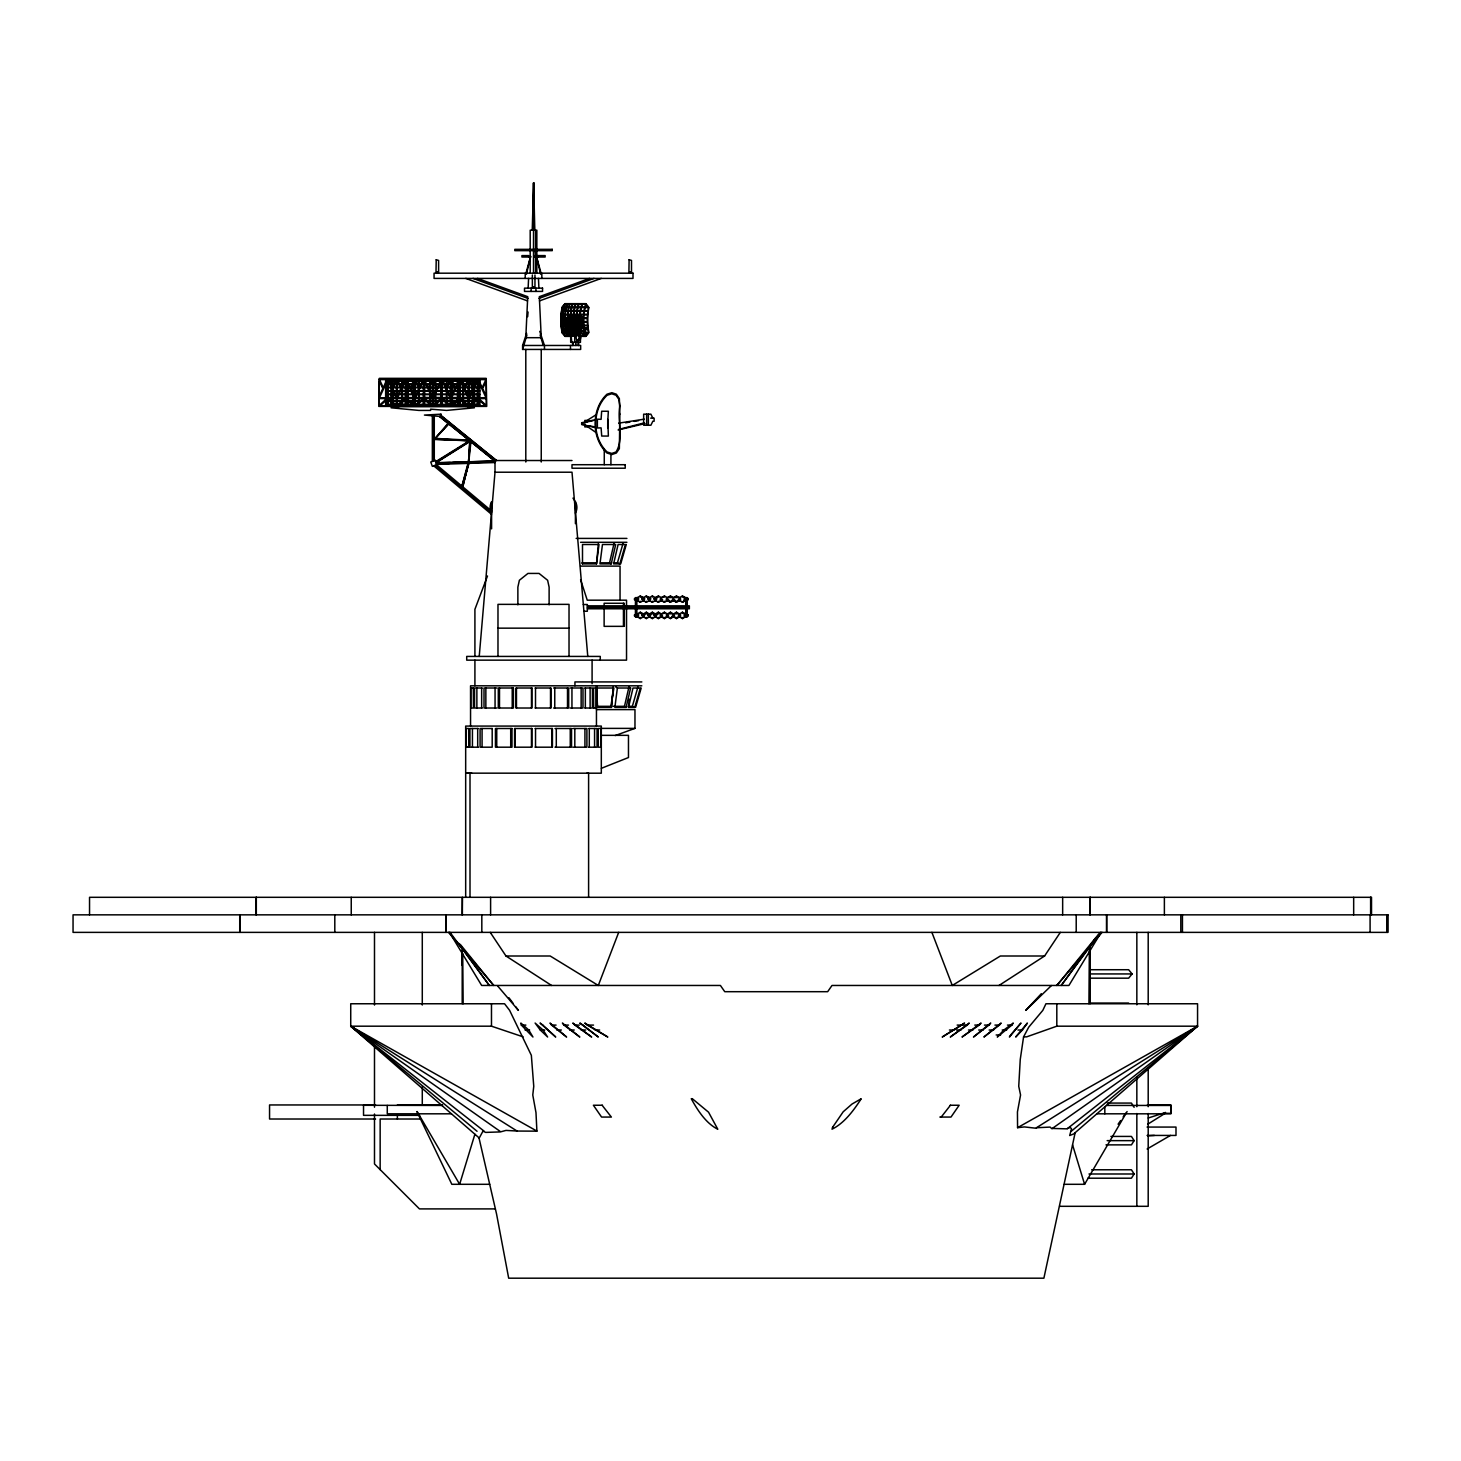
<?xml version="1.0" encoding="UTF-8"?>
<svg xmlns="http://www.w3.org/2000/svg" width="1461" height="1461" viewBox="0 0 1461 1461"><rect width="100%" height="100%" fill="white"/><g stroke="black" fill="none" stroke-linecap="round" stroke-linejoin="round"><path stroke-width="1.5" d="M374.491 1114.013L374.491 1163.96L419.453 1208.904L495.37 1208.904M374.491 1107.201L374.491 1045.893M374.491 1005.04L374.491 932.374M380.152 1169.622L380.152 1119.016L420.731 1119.016M422.284 1005.04L422.284 932.374M468.451 461.895L470.643 440.145L470.022 441.441L470.679 440.218L433.661 438.337C435.214 440.966 432.748 438.647 435.542 438.811M433.807 438.464L434.282 440.017M462.206 965.392L462.206 949.979L462.206 1003.616M465.675 897.31L465.675 726.08L601.311 726.08L601.311 768.34L628.467 757.529L628.467 735.34L601.311 735.34M495.005 462.534L436.784 464.397L449.477 463.447M525.796 462.005L525.796 349.435M541.246 462.005L541.246 349.435M607.721 427.854L607.721 419.344M648.355 425.224L648.355 414.175M1088.938 1003.762L1089.34 949.979M1090.235 1003.67L1090.235 947.97M1136.841 1206.311L1136.841 1113.501M1136.841 1106.707L1136.841 1077.268M1136.841 1004.821L1136.841 932.374M1148.2 1113.501L1148.2 1206.311L1059.609 1206.311M1148.2 1106.707L1148.2 1068.21M1148.2 1004.821L1148.2 932.374M534.817 230.199L533.63 182.808L533.521 249.338M570.539 322.132L570.52 325.2L568.055 325.2L567.745 323.338L568.968 323.447L569.114 325.346L567.872 325.255M570.995 325.2L570.995 322.132L573.516 322.132L573.516 325.2M573.972 325.2L573.972 322.132L576.492 322.132L576.529 325.2L578.319 325.365L578.191 323.465L576.474 323.502L576.638 325.401L571.068 325.401L570.904 323.52L572.438 323.52L572.639 325.401M435.78 461.639L470.369 440.145C472.067 442.646 466.899 439.396 471.045 440.583L468.707 462.516M532.9 221.177L533.63 182.808L534.324 230.199M532.242 230.199L533.63 182.808M433.807 439.286L470.643 440.674L433.533 438.757M528.133 288.146L528.59 278.412M469.036 440.985C472.122 441.021 468.652 439.706 470.826 441.752M523.129 1036.853L491.48 1026.188L350.731 1026.188L517.066 1131.051L536.899 1131.161L535.986 1112.643L532.772 1095.001L533.758 1086.308L531.347 1055.317L509.615 1010.355L504.556 1003.762L350.731 1003.762L350.731 1026.188L479.245 1138.009L482.952 1131.179L485.709 1132.403L500.319 1131.928L505.999 1130.412L517.011 1131.015M527.658 316.727L528.042 311.997M479.226 656.427L495.005 472.213L495.005 460.525L572 460.525M495.005 460.617L469.711 440.126L470.917 440.619L469.985 440.528L468.524 462.114L469.785 440.4M628.504 707.398L632.997 688.021L640.338 688.021L634.75 707.398L628.504 707.398L629.344 699.216M568.165 316.489L566.959 318.133M581.405 316.489L581.222 318.242L582.939 318.133M595.924 562.814L581.916 562.814L582.501 563.891L596.508 563.891L598.407 543.437M596.508 563.891L599.01 544.515L582.501 544.515L582.501 563.891M611.428 707.398L613.328 686.944L611.428 707.398L597.421 707.398L596.837 686.944L597.421 707.398M615.72 686.944L617.382 688.021L614.88 707.398L626.112 707.398L630.604 688.021L628.96 686.944L624.468 706.32L626.112 707.398M470.387 440.857L433.57 439.286M1023.577 1036.853L1020.253 1059.462L1018.737 1086.308L1020.563 1095.001L1017.44 1111.967L1017.568 1127.673L1024.417 1126.924L1035.721 1128.202L1197.563 1026.188L1197.563 1003.762L1045.948 1003.762L1042.825 1010.355L1028.727 1027.174L1023.577 1036.853L1026.663 1036.853L1056.814 1026.188L1197.563 1026.188L1073.744 1133.919L1069.689 1135.526L1071.534 1128.75L1070.109 1127.381L1067.498 1128.549M434.045 439.031L435.816 439.085L434.538 438.483M572.84 318.553L573.242 316.471L574.812 316.471L574.392 318.553M571.214 316.434L570.794 318.516L569.48 318.443L569.936 316.361L571.397 316.252A29.494 4.2 -5.8 0 0 576.949 316.252L581.222 316.087L583.286 318.315L583.176 322.936A29.494 16.929 -90 0 0 583.852 329.602L584.875 333.893L583.249 336.103L581.168 336.176M477.528 278.412L527.731 296.693L525.796 337.692L541.246 337.692L539.328 296.693L589.532 278.412M1075.15 1132.713L1043.884 1278.192L508.684 1278.192L496.539 1213.927L478.971 1137.79M575.488 342.331L578.666 339.116L579.396 335.774L570.685 335.318L570.685 342.331L580.455 342.331L580.455 337.071M577.205 342.331L580.401 339.116L581.131 335.774M611.209 563.891L599.978 563.891L602.462 544.515L615.702 544.515L611.209 563.891L609.547 562.814L614.04 543.437M526.435 274.248L530.635 256.296L525.96 273.317M461.658 487.152L468.671 462.808L462.461 487.883L461.658 487.152L468.05 463.082M469.054 463.064L461.95 487.901M468.671 462.808L462.717 487.262M469.091 461.731L468.524 462.114M613.291 562.814L617.437 562.814L623.043 543.437M619.829 563.891L625.436 544.515L618.094 544.515L613.602 563.891L619.829 563.891L617.437 562.814M620.688 563.891L626.276 544.515M628.193 706.32L632.357 706.32L637.946 686.944M635.59 707.398L641.196 688.021M522.6 349.435L522.6 345.472L580.656 345.472L580.656 349.435L522.6 349.435L526.928 334.953M474.898 1134.229L459.631 1184.305L417.134 1111.565M522.6 345.472L526.617 333.364M487.499 575.981L474.916 609.31L474.916 656.427M618.679 932.374L598.298 985.463L550.194 956.005L505.981 956.005L490.239 932.374M462.461 487.883L462.79 486.823M387.019 379.604L383.275 387.585L379.349 379.276M405.007 379.604L401.264 387.585L397.538 379.604M413.993 379.604L410.267 387.585L406.523 379.604M422.996 379.604L419.252 387.585L415.527 379.604M431.981 379.604L428.256 387.585L424.512 379.604M440.985 379.604L437.241 387.585L433.515 379.604M449.97 379.604L446.244 387.585L442.5 379.604M467.958 379.604L464.214 387.585L460.489 379.604M476.943 379.604L473.218 387.585L469.492 379.604M485.947 379.604L482.203 387.585L478.477 379.604M396.022 379.604L392.279 387.585L388.553 379.604M458.973 379.604L455.229 387.585L451.504 379.604M1064.247 1184.305L1084.592 1184.305L1127.088 1111.565M1101.101 932.374L1068.922 985.463L832.003 985.463L827.675 991.69L724.747 991.69L720.419 985.463L481.655 985.463L449.477 932.374M1110.89 1136.421L1131.435 1136.421L1134.12 1140.639L1131.435 1144.876L1105.995 1144.876M1091.641 1169.768L1131.435 1169.768L1134.12 1173.987L1131.435 1178.205L1087.952 1178.205M1011.907 1025.092L1013.258 1023.047L1003.871 1030.023L997.279 1037.018L1011.907 1025.092L1007.451 1025.092M999.014 985.463L1044.578 956.005L1060.321 932.374M578.629 335.062L581.496 330.843L580.364 327.392L582.227 331.008L578.976 335.774L582.373 335.774L585.624 331.008L583.761 327.392L584.911 330.843L582.044 335.062M1118.085 1124.203L1120.624 1120.55M1123.162 1116.898L1125.7 1113.245M1095.787 937.871L1061.234 985.463L1100.553 932.374M941.213 1117.062L950.454 1105.246M1022.408 1030.023L1027.393 1023.047L1015.687 1037.018L1022.408 1030.023L1017.952 1030.023M1098.672 934.145L1056.833 985.463L1102.051 932.374M1132.092 973.939L1128.641 978.176L1090.235 978.176L1090.235 969.72L1128.641 969.72L1132.092 973.939L1090.235 973.939M999.379 1025.092L1001.114 1023.047L983.929 1037.018L999.379 1025.092L994.923 1025.092M979.308 1025.019L981.043 1023.047L962.032 1037.018L979.308 1025.019L974.779 1025.092M988.933 1025.092L990.722 1023.047L973.464 1037.018L988.933 1025.092L984.477 1025.092M434.447 440.017L435.013 438.665L434.282 439.377M433.241 440.656L448.271 423.16L449.111 423.672L433.241 440.656L448.874 423.233L440.565 416.495L467.995 438.738M436.108 462.534L470.698 440.583L468.926 441.021M1041.328 993.699L1025.75 1010.355L1051.427 985.554M967.292 1025.092L969.227 1023.047L950.289 1037.018L967.292 1025.092L962.836 1025.092M635.444 605.84L635.444 597.64L636.85 597.64L636.85 605.84M636.156 598.608L634.531 598.444L634.531 599.85L638.53 599.85M636.85 608.78L636.85 616.999L635.444 616.999L635.444 608.78M636.156 614.844L634.531 614.679L634.531 616.104L638.53 616.104M687.254 605.84L687.254 597.64L685.848 597.64L685.848 605.84M685.848 608.78L685.848 616.999L687.254 616.999L687.254 608.78M1071.242 1131.271L1197.563 1026.188L1017.568 1127.673M961.612 1025.092L964.552 1023.047L942.217 1037.018L961.612 1025.092L957.156 1025.092M593.111 420.64L584.802 422.393L584.802 420.421L587.121 420.421L596.198 414.687M435.926 462.041L470.661 440.528M470.826 440.985L436.163 462.662L495.005 461.055L439.323 416.385M1147.78 1124.185L1165.148 1113.319M1147.122 1148.985L1170.462 1135.434M637.562 597.549L640.32 595.96L643.096 597.549L643.096 600.745L640.32 602.334L637.562 600.745L637.562 597.549L638.53 598.097M637.562 600.745L638.53 600.197M640.32 595.96L640.32 597.056L643.096 597.549M643.589 597.549L646.346 595.96L649.104 597.549L649.104 600.745L646.346 602.334L643.589 600.745L643.589 597.549L644.538 598.097L643.589 600.745M646.346 595.96L646.346 597.056L649.104 597.549M649.597 597.549L652.373 595.96L655.131 597.549L655.131 600.745L652.373 602.334L649.597 600.745L649.597 597.549L650.565 598.097L649.597 600.745M655.131 597.549L654.181 598.097L655.131 600.745M655.624 597.549L658.381 595.96L661.157 597.549L661.157 600.745L658.381 602.334L655.624 600.745L655.624 597.549L658.381 597.056L658.381 595.96M655.624 600.745L656.592 598.097M660.189 598.097L661.157 597.549M661.65 597.549L664.408 595.96L667.166 597.549L667.166 600.745L664.408 602.334L661.65 600.745L661.65 597.549L664.408 597.056L664.408 595.96M637.562 613.803L640.32 612.196L643.096 613.803L643.096 616.98L640.32 618.587L637.562 616.98L637.562 613.803L638.53 614.35M661.65 600.745L662.6 600.197M666.216 598.097L667.166 597.549M667.659 597.549L670.435 595.96L673.192 597.549L673.192 600.745L670.435 602.334L667.659 600.745L667.659 597.549L673.192 597.549M637.562 616.98L638.53 616.432M640.32 612.196L640.32 613.31L643.096 613.803M643.589 613.803L646.346 612.196L649.104 613.803L649.104 616.98L646.346 618.587L643.589 616.98L643.589 613.803L649.104 613.803M667.659 600.745L668.627 600.197L670.435 602.334M673.685 597.549L676.461 595.96L679.219 597.549L679.219 600.745L676.461 602.334L673.685 600.745L673.685 597.549L679.219 597.549M643.589 616.98L644.538 614.35M670.435 601.238L673.192 600.745M649.597 613.803L652.373 612.196L655.131 613.803L655.131 616.98L652.373 618.587L649.597 616.98L649.597 613.803L655.131 613.803M673.685 600.745L674.653 600.197L676.461 602.334M679.712 597.549L682.47 595.96L685.246 597.549L685.246 600.745L682.47 602.334L679.712 600.745L679.712 597.549L680.662 598.097M649.597 616.98L650.565 614.35M676.461 601.238L679.219 600.745M655.624 613.803L658.381 612.196L661.157 613.803L661.157 616.98L658.381 618.587L655.624 616.98L655.624 613.803L661.157 613.803M679.712 600.745L680.662 600.197M685.246 597.549L682.47 597.056L682.47 595.96M655.624 616.98L656.592 614.35M661.65 613.803L664.408 612.196L667.166 613.803L667.166 616.98L664.408 618.587L661.65 616.98L661.65 613.803L664.408 613.31L664.408 612.196M661.65 616.98L662.6 616.432M666.216 614.35L667.166 613.803M667.659 613.803L670.435 612.196L673.192 613.803L673.192 616.98L670.435 618.587L667.659 616.98L667.659 613.803L673.192 613.803M667.659 616.98L668.627 616.432M673.685 613.803L676.461 612.196L679.219 613.803L679.219 616.98L676.461 618.587L673.685 616.98L673.685 613.803L679.219 613.803M673.685 616.98L674.653 616.432M679.712 613.803L682.47 612.196L685.246 613.803L685.246 616.98L682.47 618.587L679.712 616.98L679.712 613.803L680.662 614.35M679.712 616.98L680.662 616.432M685.246 613.803L682.47 613.31L682.47 612.196M435.816 461.749L436.839 461.749M469.255 440.619L470.698 440.966M467.922 463.484L469.018 463.155M539.036 298.428L594.006 278.412M539.511 300.893L601.256 278.412M615.227 735.559L634.969 728.382L634.969 709.608L596.453 709.608M535.292 251.529L535.657 255.602M1148.218 1118.012L1165.531 1112.478L1163.887 1113.319L1170.937 1113.319L1170.937 1104.954L1147.36 1104.954M645.013 423.58L618.113 429.972M618.66 429.424L644.283 422.886M595.449 427.562L581.661 424.439L581.661 422.759L595.449 419.636M570.995 328.762L573.735 328.78M625.6 422.795L629.91 422.083M634.22 421.371L638.53 420.658M618.66 423.16L644.283 419.161M583.341 327.611L581.168 327.794L581.441 329.656M582.683 333.857L584.71 333.711L584.272 331.903M584.546 334.058L582.829 334.167L583.341 335.701M581.642 332.14L579.688 332.268L580.273 334.021M1147.652 1135.8L1154.373 1135.434M1036.452 1127.746L1050.112 1127.088L1051.902 1128.732L1197.563 1026.188L1067.096 1128.86L1052.322 1128.44M581.259 336.012L583.085 335.939L582.428 334.204M436.273 462.991L450.262 462.534M452.673 462.443L494.841 460.964M436.474 463.521L495.005 461.457M456.307 463.21L495.005 461.84M586.847 773.198L588.6 773.198L588.6 897.31M534.489 255.602L545.136 255.602L545.136 257.026L534.489 257.026M530.635 257.026L521.924 257.026L521.924 255.602L528.699 255.602L528.699 257.026M568 318.498L570.539 318.498L570.539 321.566M581.405 328.232L577.332 327.392L584.29 328.232L583.45 327.392M563.416 328.853L565.297 328.78M565.681 328.853L567.891 328.78M568.311 328.78L570.758 328.78M577.278 328.853L580.108 328.78M582.227 331.008L585.624 331.008M574.794 332.487L574.264 329.401L576.858 329.401L577.424 332.487L575.652 332.359L576.182 334.149L577.807 334.131L577.278 332.359L570.374 332.286L570.959 334.039L572.292 334.112L571.288 329.401L573.808 329.401L574.337 332.487M562.54 333.035L564.147 333.035L564.731 335.72M577.57 333.035L574.94 333.035L575.652 335.318M578.063 333.035L580.985 333.035M574.447 334.459L576.145 335.318M571.762 342.331L571.087 334.368L572.822 335.318L577.935 334.441L578.739 336.14M575.89 335.829L576.73 341.07L578.446 341.07M582.647 336.121L585.587 336.121L584.838 333.035M582.482 336.395L585.806 336.395L588.783 332.761L587.87 325.493A47.483 27.229 -90 0 1 587.87 314.572L588.783 307.303L585.806 303.669L564.95 303.669L561.974 307.303L561.061 314.572A47.483 27.229 -90 0 0 561.061 325.493L561.974 332.761L564.95 336.395L571.233 336.395L569.078 333.035L571.488 333.035L572.219 335.318M578.666 339.116L580.401 339.116M379.349 378.929L378.783 406.395L391.858 406.395M486.148 378.929L486.714 406.395L473.62 406.395M391.858 379.604L379.349 379.604L379.349 378.344L486.148 378.344L486.148 379.604L473.62 379.604M393.046 379.604L472.451 379.604M391.858 380.189L393.046 380.189M472.451 380.189L473.62 380.189M391.858 380.664L385.631 380.664L385.631 404.66L391.858 404.66M393.046 380.664L405.957 380.664M407.802 380.664L472.451 380.664M473.62 380.664L479.865 380.664L479.865 404.66L473.62 404.66M391.858 380.901L391.858 383.859M393.046 380.901L396.479 380.901M405.866 380.901L402.487 380.901L402.487 383.859L407.564 383.859L407.564 380.901M441.295 380.901L446.372 380.901L446.372 383.859L441.295 383.859M469.018 380.901L472.451 380.901M473.62 380.901L473.62 383.859M479.628 380.901L474.569 380.901L474.569 383.859L479.628 383.859M393.046 383.859L396.479 383.859M469.018 383.859L472.451 383.859M391.858 384.334L391.858 387.275M393.046 384.334L396.479 384.334M441.295 384.334L446.372 384.334L446.372 387.275L441.295 387.275M469.018 384.334L472.451 384.334M473.62 384.334L473.62 387.275M479.628 384.334L474.569 384.334L474.569 387.275L479.628 387.275M393.046 387.275L396.479 387.275M469.018 387.275L472.451 387.275M391.858 387.768L391.858 390.708M393.046 387.768L396.479 387.768M441.295 387.768L446.372 387.768L446.372 390.708L441.295 390.708M469.018 387.768L472.451 387.768M473.62 387.768L473.62 390.708M479.628 387.768L474.569 387.768L474.569 390.708L479.628 390.708M393.046 390.708L396.479 390.708M469.018 390.708L472.451 390.708M391.858 391.183L391.858 394.141M393.046 391.183L396.479 391.183M441.295 391.183L446.372 391.183L446.372 394.141L441.295 394.141M469.018 391.183L472.451 391.183M473.62 391.183L473.62 394.141M479.628 391.183L474.569 391.183L474.569 394.141L479.628 394.141M393.046 394.141L396.479 394.141M469.018 394.141L472.451 394.141M391.858 394.616L391.858 397.556M393.046 394.616L396.479 394.616M441.295 394.616L446.372 394.616L446.372 397.556L433.387 397.776L441.332 380.773L441.332 397.776M468.543 394.616L463.466 394.616L463.466 397.556L468.543 397.556M469.018 394.616L472.451 394.616M473.62 394.616L473.62 397.556M479.628 394.616L474.569 394.616L474.569 397.556L479.628 397.556M393.046 397.556L396.479 397.556L396.369 380.773L392.735 388.553L396.369 396.333M415.271 397.556L418.65 397.556L418.65 394.616L413.591 394.616L413.591 397.556M469.018 397.556L472.451 397.556M391.858 398.031L391.858 400.99M393.046 398.031L396.479 398.031L396.369 405.464L388.827 398.579L396.369 398.579M415.271 398.031L418.65 398.031L418.65 400.99L413.591 400.99L413.591 398.031M440.82 398.031L435.762 398.031L435.762 400.99L440.82 400.99M441.295 398.031L446.372 398.031L446.372 400.99L441.295 400.99M472.451 398.031L469.018 398.031L469.127 405.464L476.651 398.579L469.127 398.579M473.62 398.031L473.62 400.99M479.628 398.031L474.569 398.031L474.569 400.99L479.628 400.99M393.046 400.99L396.479 400.99M469.018 400.99L472.451 400.99M391.858 401.465L391.858 404.423M393.046 401.465L396.479 401.465M441.295 401.465L446.372 401.465L446.372 404.423L441.295 404.423M469.018 401.465L472.451 401.465M473.62 401.465L473.62 404.423M479.628 401.465L474.569 401.465L474.569 404.423L479.628 404.423M393.046 404.423L396.479 404.423M469.018 404.423L472.451 404.423M393.046 404.66L472.451 404.66M391.858 405.318L473.62 405.318M391.858 405.994L388.188 405.994L388.188 399.109L395.712 405.994L393.046 405.994M472.451 405.994L469.766 405.994L477.309 399.109L477.309 405.994L473.62 405.994M393.046 406.395L472.451 406.395M391.858 406.56L391.091 407.802L418.869 410.413L430.63 410.413L430.63 409.171L446.628 410.413L474.405 407.802L473.62 406.56M393.046 406.56L472.451 406.56M398.689 406.98L391.858 406.98L391.858 379.056L393.046 379.056L393.046 406.98M467.922 406.98L473.62 406.98L473.62 379.056L472.451 379.056L472.451 406.98M650.675 418.156L654.126 418.156L654.126 421.243L652.848 421.243L650.894 425.224L643.644 425.224L643.644 414.175L650.894 414.175L652.848 418.156M581.661 422.759L585.204 422.759M581.661 424.439L585.204 424.439M587.121 426.904L584.802 426.904L584.802 424.804L596.198 432.62M495.005 472.213L572 472.213L587.779 656.427M576.164 538.415L626.915 538.415M580.583 542.305L626.915 542.305M600.562 562.814L609.547 562.814M580.583 566.101L620.048 566.101L620.048 600.179M636.85 598.444L638.53 598.444M642.128 598.444L644.538 598.444M648.154 598.444L650.565 598.444M654.181 598.444L656.592 598.444M684.278 598.444L688.222 598.444L688.222 599.85L684.278 599.85M634.531 599.138L635.608 599.138M636.686 599.138L638.53 599.138M642.128 599.138L644.538 599.138M648.154 599.138L650.565 599.138M654.181 599.138L656.592 599.138M684.278 599.138L686.013 599.138M687.09 599.138L688.222 599.138M642.128 599.85L644.538 599.85M648.154 599.85L650.565 599.85M654.181 599.85L656.592 599.85M660.189 599.85L662.6 599.85M666.216 599.85L668.627 599.85M672.243 599.85L674.653 599.85M678.251 599.85L680.662 599.85M583.323 604.507L587.34 604.507L587.34 611.246L583.907 611.246M587.34 605.84L689.355 605.84L689.355 608.78L587.34 608.78M587.34 607.319L689.355 607.319M636.85 614.679L638.53 614.679M642.128 614.679L644.538 614.679M648.154 614.679L650.565 614.679M654.181 614.679L656.592 614.679M684.278 614.679L688.222 614.679L688.222 616.104L684.278 616.104M634.531 615.391L635.608 615.391M636.686 615.391L638.53 615.391M642.128 615.391L644.538 615.391M648.154 615.391L650.565 615.391M654.181 615.391L656.592 615.391M684.278 615.391L686.013 615.391M687.09 615.391L688.222 615.391M642.128 616.104L644.538 616.104M648.154 616.104L650.565 616.104M654.181 616.104L656.592 616.104M662.6 616.104L660.189 615.684M666.216 616.104L668.627 616.104M672.243 616.104L674.653 616.104M678.251 616.104L680.662 615.647M497.982 628.157L569.023 628.157M641.836 681.922L574.94 681.922L574.94 685.812M641.836 685.812L470.552 685.812L470.552 726.08M473.437 688.003L470.862 688.003L470.862 708.019L473.437 708.019L473.309 688.003M482.185 688.003L474.551 688.003L474.551 708.019L482.185 708.019M496.904 688.003L484.011 688.003L484.011 708.019L496.904 708.019M535.11 688.003L550.943 688.003L550.943 708.019L535.11 708.019M553.591 688.003L568.676 688.003L568.676 708.019L553.591 708.019M570.1 688.003L582.976 688.003L582.976 708.019L570.1 708.019M584.802 688.003L592.435 688.003L592.435 708.019L584.802 708.019M597.421 688.021L613.912 688.021L610.844 706.32L596.837 706.32M617.382 688.021L630.604 688.021M613.236 706.32L624.468 706.32M593.55 708.019L596.125 708.019L596.125 688.003L593.55 688.003L593.677 708.019M601.311 728.382L634.969 728.382M478.258 728.509L469.931 728.509L469.931 747.192L478.258 747.192M535.091 728.509L552.422 728.509L552.422 747.192L535.091 747.192M555.016 728.509L571.525 728.509L571.525 747.192L555.016 747.192M572.84 728.509L586.902 728.509L586.902 747.192L572.84 747.192M588.746 728.509L597.056 728.509L597.056 747.192L588.746 747.192M466.004 747.192L468.78 747.192L468.689 728.509L466.004 728.509L466.004 747.192L468.689 747.192M471.775 773.198L465.675 773.161L601.311 773.198L601.311 768.687M1044.578 956.005L1000.365 956.005L952.28 985.463L931.899 932.374M1090.235 1003.05L1128.641 1003.05M521.34 1025.092L532.955 1037.018L528.754 1030.023L520.883 1023.047L521.34 1025.092L525.869 1025.092M551.546 1025.092L566.612 1037.018L550.03 1023.047L551.546 1025.092L556.075 1025.092M563.964 1025.092L579.816 1037.018L562.394 1023.047L563.964 1025.092L568.493 1025.092M574.849 1025.092L591.65 1037.018L572.822 1023.047L574.849 1025.092L579.36 1025.092M587.322 1025.092L607.813 1037.018L584.802 1023.047L587.322 1025.092L593.531 1025.092M525.065 1030.023L529.594 1030.023M540.278 1030.023L547.619 1037.018L543.054 1030.023L535.11 1023.047L540.278 1030.023L544.789 1030.023M556.824 1030.023L561.353 1030.023M569.735 1030.023L574.246 1030.023M581.204 1030.023L585.715 1030.023M595.12 1030.023L599.631 1030.023M949.413 1030.023L953.869 1030.023M956.48 1030.023L960.954 1030.023M968.46 1030.023L972.916 1030.023M978.687 1030.023L983.143 1030.023M989.152 1030.023L993.608 1030.023M1002.191 1030.023L1006.666 1030.023M996.146 1034.972L1000.602 1034.972M1107.292 1103.073L1131.435 1103.073L1134.12 1107.31M375.568 1104.954L269.554 1104.954L269.554 1119.016L375.568 1119.016M397.374 1104.954L442.519 1104.954M602.443 1105.246L593.403 1105.246L601.567 1117.062L611.374 1117.062L602.096 1105.246M950.234 1105.246L959.147 1105.246L951.001 1117.062L939.861 1117.062M442.464 1105.447L363.533 1105.301L363.533 1115.346L419.599 1115.346M1106.47 1105.447L1170.937 1105.447L1170.937 1113.812L1096.864 1113.812M451.431 1113.812L387.275 1113.812L387.275 1105.447M1147.086 1127.07L1175.995 1127.07L1175.995 1135.434L1147.086 1135.434M1107.164 1140.639L1134.12 1140.639M1088.993 1173.987L1134.12 1173.987M489.709 1184.305L451.833 1184.305L416.951 1111.62M574.429 334.971L572.657 334.441L573.077 335.318M572.749 334.953L580.072 335.026M570.831 325.748L569.388 325.712L569.589 327.593L571.014 327.629L570.831 325.748L571.141 327.885M569.9 316.142L568.256 316.087L566.631 318.315L566.704 325.036L567.672 325.219L566.594 323.137A29.494 16.911 90 0 0 567.197 329.602L568.201 333.893L570.283 336.103L573.114 336.267L571.927 336.048L569.699 328.78M567.909 325.584L569.151 325.693L569.333 327.574L566.74 325.383L567.891 327.447M568.128 327.812L569.37 327.921L569.607 329.784L568.384 329.675L568.073 325.766L570.539 325.766L570.685 327.885M568.566 334.058L570.1 335.701M589.112 425.9L595.102 426.886M473.035 278.412L528.024 298.428M465.803 278.412L527.531 300.893M632.357 706.32L634.75 707.398M536.899 1131.088L350.731 1026.188L477.053 1131.271M470.679 440.218L470.113 441.204M685.246 600.745L684.278 600.197L682.47 602.334M666.216 600.197L667.166 600.745M660.189 600.197L661.157 600.745M684.278 616.432L685.246 616.98M678.251 616.432L679.219 616.98M649.104 600.745L648.154 598.097M673.192 616.98L672.243 616.432L670.435 618.587M643.096 600.745L642.128 598.097M666.216 616.432L667.166 616.98M660.189 616.432L661.157 616.98M655.131 616.98L654.181 614.35M649.104 616.98L648.154 614.35M643.096 616.98L642.128 614.35M505.981 956.005L551.564 985.463M499.991 1131.271L350.731 1026.188L484.248 1131.271M436.894 462.991L438.081 463.849M584.4 328.725L583.432 325.766L580.346 325.766L580.565 327.885M440.966 415.435L496.594 460.525M440.966 415.673L496.283 460.525M440.966 416.33L495.48 460.525M439.651 416.422L494.786 461.11M436.547 464.817L491.681 511.076M435.141 465.329L491.535 512.647M433.734 465.84L491.407 514.235M448.527 932.374L493.727 985.463L460.233 944.354M497.799 986.138L518.399 1010.355L515.696 1006.757M508.958 997.772L512.994 1003.159M450.025 932.374L489.344 985.463L458.772 943.349M572.986 498.128L575.415 501.762L575.415 523.659M580.912 336.048L580.054 334.368L578.246 334.441L579.049 336.121M539.766 331.355L544.46 345.472L544.46 349.435M580.583 579.688L587.249 600.179L626.532 600.179L626.532 660.153L466.716 660.153L466.716 656.427L600.27 656.427L600.27 660.153M575.196 335.318L574.465 333.035L571.945 333.035L572.675 335.318M1072.575 1144.894L1084.592 1184.305M572 332.359L572.548 334.131L574.045 334.149L573.516 332.359M540.132 334.953L543.218 345.307M575.378 332.359L575.89 334.149L574.319 334.149L573.808 332.359M572.785 328.78L574.684 335.318M571.525 328.78L573.406 335.318M541.1 273.317L536.424 256.296L540.625 274.248M583.688 329.802L584.163 331.592M583.907 329.401L584.656 332.487M581.496 329.985L581.935 331.793M580.747 329.401L581.387 332.487M574.191 328.78L576.785 328.78M562.978 327.885L562.704 325.766L561.207 325.766L561.663 328.853L563.106 328.78M563.289 327.885L563.033 325.766L564.987 325.766L565.206 327.885M571.324 327.976L571.543 329.839L573.077 329.857L572.895 327.976M574.483 325.401L574.301 323.52L572.73 323.52L572.931 325.401M574.52 325.748L574.721 327.629M572.949 325.748L573.15 327.629M572.675 325.748L572.858 327.629L571.288 327.629L571.105 325.748L578.355 325.712L578.556 327.593L576.858 327.629L576.675 325.748L576.711 327.885M580.017 327.885L579.798 325.766L577.04 325.766L577.205 327.885M565.571 327.885L565.37 325.766L567.635 325.766L567.818 327.885M573.99 325.766L574.136 327.885M573.516 325.766L573.662 327.885M463.155 1003.762L462.717 953.412M538.452 278.412L538.908 288.146M1387.384 914.842L1387.384 932.374M1387.055 914.842L1387.055 932.374M1371.514 914.842L1371.514 897.31L89.541 897.31L89.541 914.842M1370.948 897.31L1370.948 914.842M1370.619 897.31L1370.619 914.842M1370.089 914.842L1370.089 932.374M1353.671 897.31L1353.671 914.842M1182.442 914.842L1182.442 932.374M1180.817 914.842L1180.817 932.374M1164.38 897.31L1164.38 914.842M1106.671 914.842L1106.671 932.374M1106.58 914.842L1106.58 932.374M1104.826 1106.89L1104.826 1113.812M1090.235 897.31L1090.235 914.842M1090.143 897.31L1090.143 914.842M1076.209 914.842L1076.209 932.374M1062.658 897.31L1062.658 914.842M1056.814 1003.762L1056.814 1026.188M686.542 597.64L686.542 605.84M686.542 608.78L686.542 616.999M682.47 617.473L682.47 618.587M676.461 595.96L676.461 597.056M676.461 612.196L676.461 613.31M676.461 617.473L676.461 618.587M670.435 595.96L670.435 597.056M670.435 612.196L670.435 613.31M664.408 601.238L664.408 602.334M664.408 617.473L664.408 618.587M658.381 601.238L658.381 602.334M658.381 612.196L658.381 613.31M658.381 617.473L658.381 618.587M652.373 595.96L652.373 597.056M652.373 601.238L652.373 602.334M652.373 612.196L652.373 613.31M652.373 617.473L652.373 618.587M646.657 414.175L646.657 425.224M646.346 601.238L646.346 602.334M646.346 612.196L646.346 613.31M646.346 617.473L646.346 618.587M640.32 601.238L640.32 602.334M640.32 617.473L640.32 618.587M636.156 597.64L636.156 605.84M636.156 608.78L636.156 616.999M630.787 272.239L630.787 273.189M630.202 272.239L630.202 273.189M629.618 272.239L629.618 273.189M624.322 603.265L624.322 626.349M610.917 453.75L610.917 464.708M604.27 449.367L604.27 464.708M596.453 685.812L596.453 726.08M594.572 728.509L594.572 747.192M592.089 660.153L592.089 683.675M590.116 688.003L590.116 708.019M589.294 728.509L589.294 747.192M587.121 420.421L587.121 421.626M585.35 688.003L585.35 708.019M584.93 728.509L584.93 747.192M581.149 688.003L581.149 708.019M578.574 342.331L578.574 345.472M578.3 342.331L578.3 345.472M575.871 342.331L575.871 345.472M574.721 335.318L574.721 342.331M574.812 728.509L574.812 747.192M573.972 318.498L573.972 321.566L576.492 321.566L576.748 316.453L575.086 316.471L574.684 318.553L576.328 318.516L570.995 318.498L570.995 321.566L573.516 321.566L573.516 318.498M572.858 342.331L572.858 345.472M572.566 342.331L572.566 345.472M571.945 688.003L571.945 708.019M570.484 345.472L570.484 349.435M570.265 728.509L570.265 747.192M569.023 656.427L569.023 604.361L497.982 604.361L497.982 656.427M567.507 688.003L567.507 708.019M556.294 728.509L556.294 747.192M554.76 688.003L554.76 708.019M551.984 728.509L551.984 747.192M550.523 688.003L550.523 708.019M549.117 604.817L549.117 587.139L547.619 580.273L539.054 573.424L527.951 573.424L519.385 580.273L517.87 587.139L517.87 604.817M541.83 273.189L541.83 278.412M538.36 255.602L538.36 257.026M536.844 249.338L536.844 230.199L530.197 230.199L530.197 249.338M536.844 250.653L536.844 273.189M535.913 288.146L535.913 291.415M535.584 230.199L535.584 249.338M535.584 250.653L535.584 273.189M535.511 688.003L535.511 708.019M535.53 728.509L535.53 747.192M534.963 274.997L534.963 286.794L532.352 286.794L532.352 274.997M534.251 286.794L534.251 288.146M533.521 250.653L533.521 273.189M533.649 286.794L533.649 288.146M533.064 286.794L533.064 288.146M531.494 688.003L531.494 708.019M531.475 728.509L531.475 747.192M531.147 288.146L531.147 291.415M530.197 250.653L530.197 273.189M525.23 273.189L525.23 278.412M516.463 688.003L516.463 708.019M515.021 728.509L515.021 747.192M512.227 688.003L512.227 708.019M510.711 728.509L510.711 747.192M499.498 688.003L499.498 708.019M496.74 728.509L496.74 747.192M495.06 688.003L495.06 708.019M491.59 528.864L491.59 501.762A212.101 48.341 0 0 0 490.659 510.857M491.48 1003.762L491.48 1026.188M490.604 897.31L490.604 914.842M485.856 688.003L485.856 708.019M482.075 728.509L482.075 747.192M481.82 914.842L481.82 932.374M481.655 688.003L481.655 708.019M477.692 728.509L477.692 747.192M476.87 688.003L476.87 708.019M474.916 660.153L474.916 685.812M472.433 728.509L472.433 747.192M470.004 773.161L470.004 897.31M437.898 272.239L437.898 273.189M437.314 272.239L437.314 273.189M436.711 272.239L436.711 273.189M434.282 415.947L434.282 460.726M433.314 415.855L433.314 461.073M432.346 415.782L432.346 461.42M422.284 1086.783L422.284 1104.954M397.374 1114.999L397.374 1119.016M351.243 897.31L351.243 914.842M334.806 914.842L334.806 932.374M256.314 897.31L256.314 914.842M256.168 897.31L256.168 914.842M239.86 914.842L239.86 932.374M239.732 914.842L239.732 932.374M575.415 501.762A212.101 48.341 0 0 1 575.415 513.103M568.968 321.164L568.95 323.1L567.745 322.991L567.781 321.036L568.968 321.164M578.501 321.164L578.501 323.1L580.419 322.991L580.455 321.036L578.501 321.164M607.813 420.658L608.36 436.072L601.713 436.054L601.092 427.872L597.421 428L597.348 423.617L597.421 419.197L601.092 419.325L601.658 411.253L608.342 411.253L607.813 420.658M568.055 314.864L568 317.932L570.539 317.932L570.52 314.864L568.055 314.864M576.529 314.864L576.492 317.932L573.972 317.932L573.972 314.864L576.529 314.864M567.617 314.864L567.562 317.932L565.261 317.932L565.334 314.864L567.617 314.864M577.022 314.864L576.967 317.932L579.688 317.932L579.78 314.864L577.022 314.864M564.95 314.864L564.859 317.932L562.887 317.932L562.978 314.864L564.95 314.864M567.598 321.018L567.544 322.972L566.594 322.771L567.598 321.018M580.309 314.864L580.218 317.932L583.268 317.932L583.377 314.864L580.309 314.864M580.839 321.018L580.784 322.972L582.976 322.771L583.067 320.799L580.839 321.018M566.795 318.48L566.722 320.434L568.986 320.799L569.187 318.79L566.795 318.48M583.176 318.48L583.103 320.434L580.875 320.653L581.149 318.626L583.176 318.48L583.268 321.566L580.218 321.566L580.218 318.498L583.268 318.498M619.921 406.085C616.907 421.115 624.285 438.519 616.049 451.979L611.775 453.44L607.119 451.979C591.924 437.807 591.924 409.427 607.119 395.237L611.775 393.776L616.049 395.237L618.934 399.474L619.921 406.085M562.668 314.864L562.558 317.932L561.006 317.932L561.152 314.864L562.668 314.864M583.98 314.864L583.87 317.932L587.377 317.932L587.505 314.864L583.98 314.864M619.866 414.066L619.354 448.618L616.359 453.02L611.867 454.535L606.991 453.02C591.157 438.337 591.157 408.879 606.991 394.214L611.867 392.699L616.359 394.214L619.354 398.597L619.866 414.066M570.758 311.211L570.539 314.298L568.073 314.298L568.311 311.211L570.758 311.211M571.214 311.211L570.995 314.298L573.516 314.298L573.735 311.211L571.214 311.211M574.191 311.211L573.99 314.298L576.547 314.298L576.785 311.211L574.191 311.211M572.493 318.918L572.365 320.89L570.849 320.872L570.995 318.9L572.493 318.918M572.785 318.918L572.657 320.89L574.21 320.89L574.356 318.918L572.785 318.918M574.63 318.918L574.502 320.89L576.109 320.872L576.273 318.9L574.63 318.918M570.74 318.882L570.575 320.872L569.206 320.817L569.406 318.808L570.74 318.882M576.584 318.882L576.419 320.872L578.191 320.817L578.392 318.808L576.584 318.882M567.891 311.211L567.635 314.298L565.37 314.298L565.681 311.211L567.891 311.211M577.278 311.211L577.04 314.298L579.798 314.298L580.108 311.211L577.278 311.211M565.297 311.211L564.987 314.298L563.033 314.298L563.416 311.211L565.297 311.211M578.739 318.79L578.519 320.799L580.492 320.671L580.747 318.662L578.739 318.79M580.656 311.211L580.346 314.298L583.432 314.298L583.816 311.211L580.656 311.211M563.106 311.211L562.704 314.298L561.207 314.298L561.663 311.211L563.106 311.211M584.418 311.211L584.035 314.298L587.559 314.298L588.034 311.211L584.418 311.211M568.073 318.662L567.818 320.671L567.891 318.626M568.42 316.252L568.146 318.279L569.242 318.425L569.735 316.325L568.42 316.252M581.094 316.252L580.821 318.279L578.793 318.425L579.268 316.325L581.094 316.252M562.211 307.577L561.791 310.663L563.215 310.663L563.964 307.577L562.211 307.577M588.564 307.577L588.144 310.663L584.528 310.663L585.295 307.577L588.564 307.577M571.361 307.577L570.813 310.663L568.384 310.663L568.95 307.577L571.361 307.577M571.817 307.577L571.288 310.663L573.808 310.663L574.337 307.577L571.817 307.577M574.794 307.577L574.264 310.663L576.858 310.663L577.424 307.577L574.794 307.577M568.53 307.577L567.964 310.663L565.754 310.663L566.393 307.577L568.53 307.577M577.935 307.577L577.351 310.663L580.2 310.663L580.839 307.577L577.935 307.577M572.949 316.471L572.548 318.553L571.05 318.516L571.47 316.453L572.949 316.471M577.058 316.434L576.638 318.516L578.446 318.443L578.921 316.361L577.058 316.434M566.028 307.577L565.389 310.663L563.508 310.663L564.256 307.577L566.028 307.577M581.387 307.577L580.747 310.663L583.907 310.663L584.656 307.577L581.387 307.577M564.731 304.345L564.147 307.029L562.54 307.029L564.731 304.345M586.044 304.345L585.459 307.029L588.235 307.029L586.044 304.345M565.188 303.943L564.439 307.029L566.192 307.029L567.288 303.943L565.188 303.943M585.587 303.943L584.838 307.029L581.551 307.029L582.647 303.943L585.587 303.943M832.569 1127.344L832.039 1129.189C844.403 1123.107 853.863 1110.214 861.223 1098.745L852.019 1104.041L843.161 1111.821L832.569 1127.344M436.218 259.748L435.999 272.239L438.61 272.239L438.61 260.442L436.218 259.748M629.107 259.748L628.906 272.239L631.499 272.239L631.499 260.442L629.107 259.748M572.475 303.943L571.488 307.029L569.078 307.029L570.082 303.943L572.475 303.943M572.931 303.943L571.945 307.029L574.465 307.029L575.451 303.943L572.931 303.943M575.908 303.943L574.94 307.029L577.57 307.029L578.556 303.943L575.908 303.943M569.68 303.943L568.676 307.029L566.539 307.029L567.635 303.943L569.68 303.943M579.086 303.943L578.063 307.029L580.985 307.029L582.062 303.943L579.086 303.943M382.837 388.553L379.203 396.333L379.203 380.773L382.837 388.553M387.366 380.773L379.422 397.776L387.366 397.776L387.366 380.773M400.825 388.553L397.191 396.333L397.191 380.773L400.825 388.553M405.354 380.773L397.41 397.776L405.354 397.776L405.354 380.773M414.358 380.773L410.724 388.553L414.358 396.333L414.358 380.773M418.814 388.553L415.161 396.333L415.161 380.773L418.814 388.553M423.343 380.773L415.399 397.776L423.343 397.776L423.343 380.773M432.346 380.773L428.694 388.553L432.346 396.333L432.346 380.773M436.784 388.553L433.15 396.333L433.15 380.773L436.784 388.553M450.317 380.773L446.682 388.553L450.317 396.333L450.317 380.773M454.773 388.553L451.139 396.333L451.139 380.773L454.773 388.553M459.32 380.773L451.376 397.776L459.32 397.776L459.32 380.773M468.305 380.773L464.671 388.553L468.305 396.333L468.305 380.773M472.761 388.553L469.127 396.333L469.127 380.773L472.761 388.553M477.309 380.773L469.365 397.776L477.309 397.776L477.309 380.773M486.294 380.773L482.66 388.553L486.294 396.333L486.294 380.773M1010.72 1034.972L1009.405 1037.018L1020.983 1023.047L1010.72 1034.972M588.235 333.035L586.044 335.72L585.459 333.035L588.235 333.035M386.727 398.579L379.203 405.464L379.203 398.579L386.727 398.579M387.366 399.109L379.842 405.994L387.366 405.994L387.366 399.109M404.715 398.579L397.191 405.464L397.191 398.579L404.715 398.579M405.354 399.109L397.83 405.994L405.354 405.994L405.354 399.109M422.704 398.579L415.161 405.464L415.161 398.579L422.704 398.579M423.343 399.109L415.819 405.994L423.343 405.994L423.343 399.109M440.692 398.579L433.15 405.464L433.15 398.579L440.692 398.579M441.332 399.109L433.807 405.994L441.332 405.994L441.332 399.109M458.681 398.579L451.139 405.464L451.139 398.579L458.681 398.579M459.32 399.109L451.778 405.994L459.32 405.994L459.32 399.109M435.305 460.343L430.758 462.005L432.346 466.351L436.894 464.708L435.305 460.343M582.976 323.137L580.784 323.319L580.912 325.219L583.085 325.036L582.976 323.137M583.122 325.383L580.948 325.566L581.131 327.447L583.304 327.264L583.122 325.383M581.551 331.83L579.597 331.939L579.213 330.113L581.131 330.022L581.551 331.83M580.419 323.338L578.519 323.447L578.647 325.346L580.547 325.255L580.419 323.338M581.058 329.675L579.159 329.784L578.921 327.921L580.802 327.812L581.058 329.675M580.583 325.584L578.684 325.693L578.885 327.574L580.766 327.465L580.583 325.584M579.926 334.039L578.118 334.112L577.588 332.341L579.341 332.286L579.926 334.039M578.172 321.164L576.419 321.237L576.456 323.155L578.172 323.118L578.172 321.164M579.268 331.957L577.497 332.012L577.168 330.186L578.885 330.131L579.268 331.957M578.83 329.802L577.113 329.839L576.894 327.976L578.593 327.921L578.83 329.802M576.109 321.237L574.502 321.256L574.557 323.173L576.145 323.173L576.109 321.237M577.205 332.031L575.579 332.031L575.269 330.186L576.858 330.186L577.205 332.031M576.182 323.52L574.575 323.52L574.776 325.401L576.328 325.401L576.182 323.52M576.821 329.839L575.214 329.857L575.031 327.976L576.602 327.976L576.821 329.839M552.24 249.338L514.802 249.338L514.802 250.653L552.24 250.653L552.24 249.338M632.997 273.189L434.063 273.189L434.063 278.412L632.997 278.412L632.997 273.189M542.542 288.146L524.517 288.146L524.517 291.415L542.542 291.415L542.542 288.146M573.516 314.864L570.995 314.864L570.995 317.932L573.516 317.932L573.516 314.864M562.558 318.498L561.006 318.498L561.006 321.566L562.558 321.566L562.558 318.498M564.859 318.498L562.887 318.498L562.887 321.566L564.859 321.566L564.859 318.498M567.562 318.498L565.261 318.498L565.261 321.566L567.562 321.566L567.562 318.498M579.688 318.498L576.967 318.498L576.967 321.566L579.688 321.566L579.688 318.498M587.377 318.498L583.87 318.498L583.87 321.566L587.377 321.566L587.377 318.498M574.21 321.256L572.639 321.256L572.712 323.173L574.264 323.173L574.21 321.256M562.558 322.132L561.006 322.132L561.152 325.2L562.668 325.2L562.558 322.132M564.859 322.132L562.887 322.132L562.978 325.2L564.95 325.2L564.859 322.132M567.562 322.132L565.261 322.132L565.334 325.2L567.617 325.2L567.562 322.132M579.688 322.132L576.967 322.132L577.022 325.2L579.78 325.2L579.688 322.132M583.268 322.132L580.218 322.132L580.309 325.2L583.377 325.2L583.268 322.132M587.377 322.132L583.87 322.132L583.98 325.2L587.505 325.2L587.377 322.132M587.559 325.766L584.035 325.766L584.418 328.853L588.034 328.853L587.559 325.766M586.117 327.885L561.974 328.78L586.117 327.885M574.739 327.976L573.187 327.976L573.369 329.857L574.94 329.857L574.739 327.976M563.215 329.401L561.791 329.401L562.211 332.487L563.964 332.487L563.215 329.401M565.389 329.401L563.508 329.401L564.256 332.487L566.028 332.487L565.389 329.401M567.964 329.401L565.754 329.401L566.393 332.487L568.53 332.487L567.964 329.401M570.813 329.401L568.384 329.401L568.95 332.487L571.361 332.487L570.813 329.401M580.2 329.401L577.351 329.401L577.935 332.487L580.839 332.487L580.2 329.401M588.144 329.401L584.528 329.401L585.295 332.487L588.564 332.487L588.144 329.401M574.977 330.186L573.406 330.186L573.735 332.031L575.305 332.031L574.977 330.186M566.192 333.035L564.439 333.035L565.188 336.121L567.288 336.121L566.192 333.035M568.676 333.035L566.539 333.035L567.635 336.121L569.68 336.121L568.676 333.035M390.927 380.901L385.868 380.901L385.868 383.859L390.927 383.859L390.927 380.901M402.012 380.901L396.954 380.901L396.954 383.859L402.012 383.859L402.012 380.901M413.098 380.901L408.039 380.901L408.039 383.859L413.098 383.859L413.098 380.901M418.65 380.901L413.591 380.901L413.591 383.859L418.65 383.859L418.65 380.901M424.201 380.901L419.124 380.901L419.124 383.859L424.201 383.859L424.201 380.901M429.735 380.901L424.676 380.901L424.676 383.859L429.735 383.859L429.735 380.901M435.287 380.901L430.21 380.901L430.21 383.859L435.287 383.859L435.287 380.901M440.82 380.901L435.762 380.901L435.762 383.859L440.82 383.859L440.82 380.901M451.906 380.901L446.847 380.901L446.847 383.859L451.906 383.859L451.906 380.901M457.457 380.901L452.38 380.901L452.38 383.859L457.457 383.859L457.457 380.901M462.991 380.901L457.932 380.901L457.932 383.859L462.991 383.859L462.991 380.901M468.543 380.901L463.466 380.901L463.466 383.859L468.543 383.859L468.543 380.901M390.927 384.334L385.868 384.334L385.868 387.275L390.927 387.275L390.927 384.334M402.012 384.334L396.954 384.334L396.954 387.275L402.012 387.275L402.012 384.334M407.564 384.334L402.487 384.334L402.487 387.275L407.564 387.275L407.564 384.334M413.098 384.334L408.039 384.334L408.039 387.275L413.098 387.275L413.098 384.334M418.65 384.334L413.591 384.334L413.591 387.275L418.65 387.275L418.65 384.334M424.201 384.334L419.124 384.334L419.124 387.275L424.201 387.275L424.201 384.334M429.735 384.334L424.676 384.334L424.676 387.275L429.735 387.275L429.735 384.334M435.287 384.334L430.21 384.334L430.21 387.275L435.287 387.275L435.287 384.334M440.82 384.334L435.762 384.334L435.762 387.275L440.82 387.275L440.82 384.334M451.906 384.334L446.847 384.334L446.847 387.275L451.906 387.275L451.906 384.334M457.457 384.334L452.38 384.334L452.38 387.275L457.457 387.275L457.457 384.334M462.991 384.334L457.932 384.334L457.932 387.275L462.991 387.275L462.991 384.334M468.543 384.334L463.466 384.334L463.466 387.275L468.543 387.275L468.543 384.334M390.927 387.768L385.868 387.768L385.868 390.708L390.927 390.708L390.927 387.768M402.012 387.768L396.954 387.768L396.954 390.708L402.012 390.708L402.012 387.768M407.564 387.768L402.487 387.768L402.487 390.708L407.564 390.708L407.564 387.768M413.098 387.768L408.039 387.768L408.039 390.708L413.098 390.708L413.098 387.768M418.65 387.768L413.591 387.768L413.591 390.708L418.65 390.708L418.65 387.768M424.201 387.768L419.124 387.768L419.124 390.708L424.201 390.708L424.201 387.768M429.735 387.768L424.676 387.768L424.676 390.708L429.735 390.708L429.735 387.768M435.287 387.768L430.21 387.768L430.21 390.708L435.287 390.708L435.287 387.768M440.82 387.768L435.762 387.768L435.762 390.708L440.82 390.708L440.82 387.768M451.906 387.768L446.847 387.768L446.847 390.708L451.906 390.708L451.906 387.768M457.457 387.768L452.38 387.768L452.38 390.708L457.457 390.708L457.457 387.768M462.991 387.768L457.932 387.768L457.932 390.708L462.991 390.708L462.991 387.768M468.543 387.768L463.466 387.768L463.466 390.708L468.543 390.708L468.543 387.768M390.927 391.183L385.868 391.183L385.868 394.141L390.927 394.141L390.927 391.183M402.012 391.183L396.954 391.183L396.954 394.141L402.012 394.141L402.012 391.183M407.564 391.183L402.487 391.183L402.487 394.141L407.564 394.141L407.564 391.183M413.098 391.183L408.039 391.183L408.039 394.141L413.098 394.141L413.098 391.183M418.65 391.183L413.591 391.183L413.591 394.141L418.65 394.141L418.65 391.183M424.201 391.183L419.124 391.183L419.124 394.141L424.201 394.141L424.201 391.183M429.735 391.183L424.676 391.183L424.676 394.141L429.735 394.141L429.735 391.183M435.287 391.183L430.21 391.183L430.21 394.141L435.287 394.141L435.287 391.183M440.82 391.183L435.762 391.183L435.762 394.141L440.82 394.141L440.82 391.183M451.906 391.183L446.847 391.183L446.847 394.141L451.906 394.141L451.906 391.183M457.457 391.183L452.38 391.183L452.38 394.141L457.457 394.141L457.457 391.183M462.991 391.183L457.932 391.183L457.932 394.141L462.991 394.141L462.991 391.183M468.543 391.183L463.466 391.183L463.466 394.141L468.543 394.141L468.543 391.183M390.927 394.616L385.868 394.616L385.868 397.556L390.927 397.556L390.927 394.616M402.012 394.616L396.954 394.616L396.954 397.556L402.012 397.556L402.012 394.616M407.564 394.616L402.487 394.616L402.487 397.556L407.564 397.556L407.564 394.616M413.098 394.616L408.039 394.616L408.039 397.556L413.098 397.556L413.098 394.616M424.201 394.616L419.124 394.616L419.124 397.556L432.109 397.776L424.165 380.773L424.165 397.776L424.201 394.616M429.735 394.616L424.676 394.616L424.676 397.556L429.735 397.556L429.735 394.616M435.287 394.616L430.21 394.616L430.21 397.556L435.287 397.556L435.287 394.616M440.82 394.616L435.762 394.616L435.762 397.556L440.82 397.556L440.82 394.616M451.906 394.616L446.847 394.616L446.847 397.556L451.906 397.556L451.906 394.616M457.457 394.616L452.38 394.616L452.38 397.556L457.457 397.556L457.457 394.616M462.991 394.616L457.932 394.616L457.932 397.556L462.991 397.556L462.991 394.616M396.132 397.776L388.188 397.776L388.188 380.773L396.132 397.776M414.12 397.776L406.176 397.776L406.176 380.773L414.12 397.776M450.098 397.776L442.153 397.776L442.153 380.773L450.098 397.776M468.086 397.776L460.142 397.776L460.142 380.773L468.086 397.776M486.056 397.776L478.131 397.776L478.131 380.773L486.056 397.776M390.927 398.031L385.868 398.031L385.868 400.99L390.927 400.99L390.927 398.031M402.012 398.031L396.954 398.031L396.954 400.99L402.012 400.99L402.012 398.031M407.564 398.031L402.487 398.031L402.487 400.99L407.564 400.99L407.564 398.031M413.098 398.031L408.039 398.031L408.039 400.99L413.098 400.99L413.098 398.031M424.201 398.031L419.124 398.031L419.124 400.99L424.201 400.99L424.201 398.031M429.735 398.031L424.676 398.031L424.676 400.99L429.735 400.99L429.735 398.031M435.287 398.031L430.21 398.031L430.21 400.99L435.287 400.99L435.287 398.031M451.906 398.031L446.847 398.031L446.847 400.99L451.906 400.99L451.906 398.031M457.457 398.031L452.38 398.031L452.38 400.99L457.457 400.99L457.457 398.031M462.991 398.031L457.932 398.031L457.932 400.99L462.991 400.99L462.991 398.031M468.543 398.031L463.466 398.031L463.466 400.99L468.543 400.99L468.543 398.031M414.358 398.579L406.815 398.579L414.358 405.464L414.358 398.579M432.346 398.579L424.804 398.579L432.346 405.464L432.346 398.579M450.317 398.579L442.793 398.579L450.317 405.464L450.317 398.579M468.305 398.579L460.781 398.579L468.305 405.464L468.305 398.579M486.294 398.579L478.77 398.579L486.294 405.464L486.294 398.579M390.927 401.465L385.868 401.465L385.868 404.423L390.927 404.423L390.927 401.465M402.012 401.465L396.954 401.465L396.954 404.423L402.012 404.423L402.012 401.465M407.564 401.465L402.487 401.465L402.487 404.423L407.564 404.423L407.564 401.465M413.098 401.465L408.039 401.465L408.039 404.423L413.098 404.423L413.098 401.465M418.65 401.465L413.591 401.465L413.591 404.423L418.65 404.423L418.65 401.465M424.201 401.465L419.124 401.465L419.124 404.423L424.201 404.423L424.201 401.465M429.735 401.465L424.676 401.465L424.676 404.423L429.735 404.423L429.735 401.465M435.287 401.465L430.21 401.465L430.21 404.423L435.287 404.423L435.287 401.465M440.82 401.465L435.762 401.465L435.762 404.423L440.82 404.423L440.82 401.465M451.906 401.465L446.847 401.465L446.847 404.423L451.906 404.423L451.906 401.465M457.457 401.465L452.38 401.465L452.38 404.423L457.457 404.423L457.457 401.465M462.991 401.465L457.932 401.465L457.932 404.423L462.991 404.423L462.991 401.465M468.543 401.465L463.466 401.465L463.466 404.423L468.543 404.423L468.543 401.465M413.7 405.994L406.176 405.994L406.176 399.109L413.7 405.994M431.689 405.994L424.165 405.994L424.165 399.109L431.689 405.994M449.678 405.994L442.153 405.994L442.153 399.109L449.678 405.994M467.666 405.994L460.142 405.994L460.142 399.109L467.666 405.994M485.655 405.994L478.131 405.994L478.131 399.109L485.655 405.994M440.966 414.175L424.421 415.07L440.966 416.531L440.966 414.175M625.217 464.708L572 464.708L572 468.214L625.217 468.214L625.217 464.708M623.445 603.265L604.124 603.265L604.124 626.349L623.445 626.349L623.445 603.265M513.414 688.003L498.311 688.003L498.311 708.019L513.414 708.019L513.414 688.003M531.895 688.003L516.062 688.003L516.062 708.019L531.895 708.019L531.895 688.003M492.193 728.509L480.085 728.509L480.085 747.192L492.193 747.192L492.193 728.509M511.989 728.509L495.462 728.509L495.462 747.192L511.989 747.192L511.989 728.509M531.914 728.509L514.582 728.509L514.582 747.192L531.914 747.192L531.914 728.509M601.001 728.509L598.225 728.509L598.316 747.192L601.001 747.192L601.001 728.509M1387.95 914.842L73.05 914.842L73.05 932.374L1387.95 932.374L1387.95 914.842M692.313 1098.709L691.254 1098.709C697.445 1110.05 705.992 1123.418 717.789 1129.225L708.548 1112.205L692.313 1098.709M576.365 325.748L574.812 325.748L574.995 327.629L576.565 327.629L576.365 325.748M572.42 323.173L570.886 323.173L570.849 321.237L572.365 321.256L572.42 323.173M573.132 330.186L571.598 330.186L571.927 332.031L573.442 332.031L573.132 330.186M570.794 325.401L569.352 325.365L569.206 323.465L570.63 323.502L570.794 325.401M571.05 327.976L569.607 327.921L569.863 329.802L571.269 329.839L571.05 327.976M570.612 323.155L569.206 323.118L569.206 321.164L570.575 321.237L570.612 323.155M571.324 330.186L569.918 330.131L570.283 331.957L571.671 332.012L571.324 330.186M571.726 336.012L569.753 334.204L571.726 336.012M569.662 330.113L568.457 330.022L568.877 331.83L570.046 331.939L569.662 330.113M570.137 332.268L567.891 331.903L568.329 333.711L569.443 333.857L568.786 332.122L570.721 334.021L570.137 332.268M567.927 327.794L566.959 327.611L568.183 329.656L567.927 327.794M568.256 329.985L567.306 329.802L568.694 331.793L568.256 329.985M582.884 1025.092L579.834 1023.047L598.298 1037.018L582.884 1025.092M542.761 1025.092L540.095 1023.047L555.71 1037.018L542.761 1025.092M462.37 914.842L462.37 897.31L462.187 914.842M445.934 932.374L445.934 914.842L445.769 932.374"/></g></svg>
